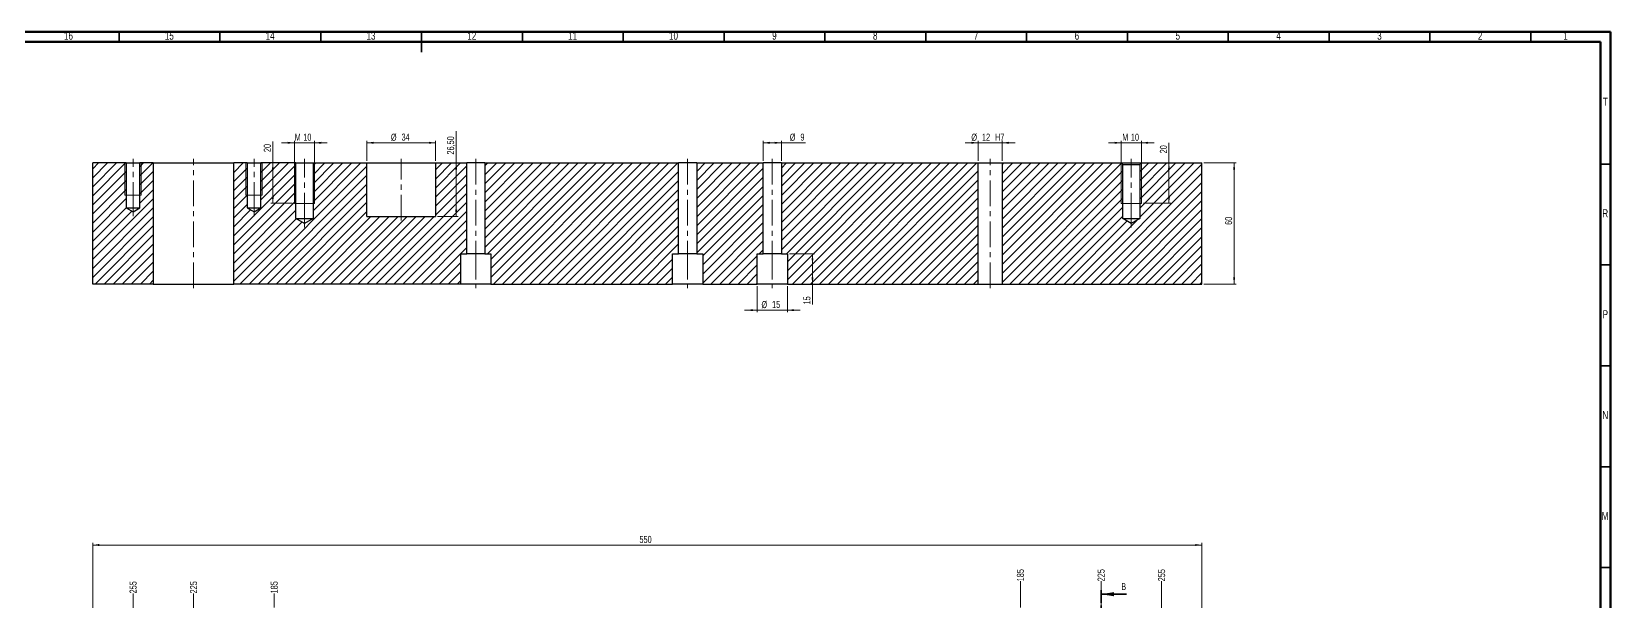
# Model space of a CAD drawing. Header units: millimetres. Extents: x 5 to 1184, y 5 to 836.
# Drawn here: x 401 to 1184, y 554 to 836 of the extents above; entities that cross this region are included whole.
import ezdxf

# ---------------------------------------------------------------- set-up
doc = ezdxf.new("R2010")
doc.units = ezdxf.units.MM
doc.linetypes.add('CENTER', pattern=[10.16, 6.35, -1.27, 1.27, -1.27])
doc.linetypes.add('CENTERX2', pattern=[20.32, 12.7, -2.54, 2.54, -2.54])
doc.styles.add('SLDTEXTSTYLE0', font='TXT', dxfattribs={"width": 0.75})
doc.dimstyles.new('SLDDIMSTYLE1', dxfattribs={"dimtxt": 3.5, "dimasz": 3.302, "dimexe": 0, "dimexo": 0.0625, "dimgap": 0.875, "dimtad": 0, "dimtih": 1, "dimtoh": 1, "dimrnd": 1e-09, "dimzin": 12, "dimdsep": 46, "dimtxsty": 'SLDTEXTSTYLE0', "dimblk1": 'NONE', "dimblk2": 'NONE', "dimsah": 1, "dimcen": 0.09, "dimadec": 0, "dimazin": 3, "dimtfac": 1, "dimtofl": 0, "dimtmove": 0, "dimatfit": 3, "dimldrblk": 'NONE', "dimfxl": 1, "dimfrac": 2, "dimtolj": 1, "dimtzin": 12, "dimarcsym": 0})
doc.dimstyles.new('SLDDIMSTYLE2', dxfattribs={"dimtxt": 3.5, "dimasz": 3.302, "dimexe": 0, "dimexo": 0.0625, "dimgap": 0.875, "dimtad": 1, "dimrnd": 1e-09, "dimzin": 12, "dimdsep": 46, "dimtxsty": 'SLDTEXTSTYLE0', "dimsah": 1, "dimcen": 0.09, "dimadec": 0, "dimazin": 3, "dimtfac": 1, "dimtofl": 0, "dimtmove": 0, "dimatfit": 3, "dimfxl": 1, "dimfrac": 2, "dimtolj": 1, "dimtzin": 12, "dimarcsym": 0})
doc.dimstyles.new('SLDDIMSTYLE3', dxfattribs={"dimtxt": 3.5, "dimasz": 3.302, "dimexe": 0, "dimexo": 0.0625, "dimgap": 0.875, "dimtad": 1, "dimrnd": 1e-09, "dimzin": 12, "dimdsep": 46, "dimtxsty": 'SLDTEXTSTYLE0', "dimsah": 1, "dimcen": 0.09, "dimadec": 0, "dimazin": 3, "dimtfac": 1, "dimtmove": 0, "dimatfit": 0, "dimfxl": 1, "dimfrac": 2, "dimtolj": 1, "dimtzin": 12, "dimarcsym": 0})

# ---------------------------------------------------------------- blocks, each defined once
blk = doc.blocks.new('_D_12')
at = {"color": 7, "linetype": 'Continuous', "lineweight": 18}
blk.add_line((521.42, 550.68), (521.42, 557.68), dxfattribs=at)
at = {"color": 7, "linetype": 'Continuous', "lineweight": 18, "insert": (519.69, 557.68), "char_height": 3.5, "attachment_point": 1, "rotation": 90, "style": 'SLDTEXTSTYLE0'}
blk.add_mtext('185', dxfattribs=at)
blk = doc.blocks.new('_None')
blk = doc.blocks.new('_D_16')
at = {"color": 7, "linetype": 'Continuous', "lineweight": 18}
blk.add_line((481.42, 511.18), (481.42, 557.68), dxfattribs=at)
at = {"color": 7, "linetype": 'Continuous', "lineweight": 18, "insert": (479.69, 557.68), "char_height": 3.5, "attachment_point": 1, "rotation": 90, "style": 'SLDTEXTSTYLE0'}
blk.add_mtext('225', dxfattribs=at)
blk = doc.blocks.new('_D_19')
at = {"color": 7, "linetype": 'Continuous', "lineweight": 18}
blk.add_line((451.42, 541.18), (451.42, 557.68), dxfattribs=at)
at = {"color": 7, "linetype": 'Continuous', "lineweight": 18, "insert": (449.69, 557.68), "char_height": 3.5, "attachment_point": 1, "rotation": 90, "style": 'SLDTEXTSTYLE0'}
blk.add_mtext('255', dxfattribs=at)
blk = doc.blocks.new('_D_31')
at = {"color": 7, "linetype": 'Continuous', "lineweight": 18}
blk.add_line((891.42, 550.68), (891.42, 563.68), dxfattribs=at)
at = {"color": 7, "linetype": 'Continuous', "lineweight": 18, "insert": (889.69, 563.68), "char_height": 3.5, "attachment_point": 1, "rotation": 90, "style": 'SLDTEXTSTYLE0'}
blk.add_mtext('185', dxfattribs=at)
blk = doc.blocks.new('_D_34')
at = {"color": 7, "linetype": 'Continuous', "lineweight": 18}
blk.add_line((931.42, 511.18), (931.42, 563.68), dxfattribs=at)
at = {"color": 7, "linetype": 'Continuous', "lineweight": 18, "insert": (929.69, 563.68), "char_height": 3.5, "attachment_point": 1, "rotation": 90, "style": 'SLDTEXTSTYLE0'}
blk.add_mtext('225', dxfattribs=at)
blk = doc.blocks.new('_D_37')
at = {"color": 7, "linetype": 'Continuous', "lineweight": 18}
blk.add_line((961.42, 541.18), (961.42, 563.68), dxfattribs=at)
at = {"color": 7, "linetype": 'Continuous', "lineweight": 18, "insert": (959.69, 563.68), "char_height": 3.5, "attachment_point": 1, "rotation": 90, "style": 'SLDTEXTSTYLE0'}
blk.add_mtext('255', dxfattribs=at)
blk = doc.blocks.new('_D_78')
at = {"color": 7, "linetype": 'Continuous', "lineweight": 18}
for p, q in [((431.42, 548.68), (431.42, 582.68)), ((431.42, 581.68), (981.42, 581.68)), ((981.42, 548.68), (981.42, 582.68))]:
    blk.add_line(p, q, dxfattribs=at)
for points in [[(431.42, 581.68), (434.72, 581.17), (434.72, 582.19)], [(981.42, 581.68), (978.12, 582.19), (978.12, 581.17)]]:
    blk.add_solid(points, dxfattribs=at)
at = {"color": 7, "linetype": 'Continuous', "lineweight": 18, "insert": (702.54, 586.19), "char_height": 3.5, "attachment_point": 1, "style": 'SLDTEXTSTYLE0'}
blk.add_mtext('550', dxfattribs=at)
blk = doc.blocks.new('_D_80')
at = {"color": 7, "linetype": 'Continuous', "lineweight": 18}
for p, q in [((941.42, 781.01), (935.07, 781.01)), ((941.42, 752.01), (941.42, 782.01)), ((941.42, 781.01), (951.42, 781.01)), ((951.42, 752.01), (951.42, 782.01)), ((951.42, 781.01), (957.77, 781.01))]:
    blk.add_line(p, q, dxfattribs=at)
for points in [[(941.42, 781.01), (938.12, 781.51), (938.12, 780.5)], [(951.42, 781.01), (954.72, 780.5), (954.72, 781.51)]]:
    blk.add_solid(points, dxfattribs=at)
at = {"color": 7, "linetype": 'Continuous', "lineweight": 18, "char_height": 3.5, "attachment_point": 1, "style": 'SLDTEXTSTYLE0'}
for s, insert in [('M', (941.93, 785.52)), ('10', (946.22, 785.52))]:
    blk.add_mtext(s, dxfattribs=dict(at, insert=insert))
blk = doc.blocks.new('_D_81')
at = {"color": 7, "linetype": 'Continuous', "lineweight": 18}
for p, q in [((965.11, 771.01), (965.11, 780.96)), ((952.42, 771.01), (966.11, 771.01)), ((965.11, 771.01), (965.11, 751.01)), ((952.42, 751.01), (966.11, 751.01))]:
    blk.add_line(p, q, dxfattribs=at)
for points in [[(965.11, 771.01), (964.6, 767.7), (965.62, 767.7)], [(965.11, 751.01), (965.62, 754.31), (964.6, 754.31)]]:
    blk.add_solid(points, dxfattribs=at)
at = {"color": 7, "linetype": 'Continuous', "lineweight": 18, "insert": (960.6, 775.79), "char_height": 3.5, "attachment_point": 1, "rotation": 90, "style": 'SLDTEXTSTYLE0'}
blk.add_mtext('20', dxfattribs=at)
blk = doc.blocks.new('_D_82')
at = {"color": 7, "linetype": 'Continuous', "lineweight": 18}
for p, q in [((870.42, 781.01), (864.07, 781.01)), ((870.42, 772.01), (870.42, 782.01)), ((882.42, 781.01), (870.42, 781.01)), ((882.42, 772.01), (882.42, 782.01)), ((882.42, 781.01), (888.77, 781.01))]:
    blk.add_line(p, q, dxfattribs=at)
for points in [[(870.42, 781.01), (867.12, 781.51), (867.12, 780.5)], [(882.42, 781.01), (885.72, 780.5), (885.72, 781.51)]]:
    blk.add_solid(points, dxfattribs=at)
at = {"color": 7, "linetype": 'Continuous', "lineweight": 18, "char_height": 3.5, "attachment_point": 1, "style": 'SLDTEXTSTYLE0'}
for s, insert in [('%%c', (867.11, 785.52)), ('12', (872.38, 785.57)), ('H7', (878.87, 785.57))]:
    blk.add_mtext(s, dxfattribs=dict(at, insert=insert))
blk = doc.blocks.new('_D_83')
at = {"color": 7, "linetype": 'Continuous', "lineweight": 18}
for p, q in [((760.92, 710.01), (760.92, 697.06)), ((775.92, 710.01), (775.92, 697.06)), ((760.92, 698.06), (754.57, 698.06)), ((775.92, 698.06), (760.92, 698.06)), ((775.92, 698.06), (782.27, 698.06))]:
    blk.add_line(p, q, dxfattribs=at)
for points in [[(760.92, 698.06), (757.62, 698.57), (757.62, 697.55)], [(775.92, 698.06), (779.22, 697.55), (779.22, 698.57)]]:
    blk.add_solid(points, dxfattribs=at)
at = {"color": 7, "linetype": 'Continuous', "lineweight": 18, "char_height": 3.5, "attachment_point": 1, "style": 'SLDTEXTSTYLE0'}
for s, insert in [('%%c', (763.03, 702.57)), ('15', (768.31, 702.63))]:
    blk.add_mtext(s, dxfattribs=dict(at, insert=insert))
blk = doc.blocks.new('_D_84')
at = {"color": 7, "linetype": 'Continuous', "lineweight": 18}
for p, q in [((776.92, 726.01), (789.34, 726.01)), ((788.34, 711.01), (788.34, 726.01)), ((788.34, 711.01), (788.34, 700.9))]:
    blk.add_line(p, q, dxfattribs=at)
for points in [[(788.34, 726.01), (787.83, 722.7), (788.85, 722.7)], [(788.34, 711.01), (788.85, 714.31), (787.83, 714.31)]]:
    blk.add_solid(points, dxfattribs=at)
at = {"color": 7, "linetype": 'Continuous', "lineweight": 18, "insert": (783.83, 700.9), "char_height": 3.5, "attachment_point": 1, "rotation": 90, "style": 'SLDTEXTSTYLE0'}
blk.add_mtext('15', dxfattribs=at)
blk = doc.blocks.new('_D_85')
at = {"color": 7, "linetype": 'Continuous', "lineweight": 18}
for p, q in [((763.92, 772.01), (763.92, 782.01)), ((772.92, 781.01), (763.92, 781.01)), ((772.92, 772.01), (772.92, 782.01)), ((772.92, 781.01), (784.95, 781.01))]:
    blk.add_line(p, q, dxfattribs=at)
for points in [[(763.92, 781.01), (767.22, 780.5), (767.22, 781.51)], [(772.92, 781.01), (769.62, 781.51), (769.62, 780.5)]]:
    blk.add_solid(points, dxfattribs=at)
at = {"color": 7, "linetype": 'Continuous', "lineweight": 18, "char_height": 3.5, "attachment_point": 1, "style": 'SLDTEXTSTYLE0'}
for s, insert in [('%%c', (777.08, 785.52)), ('9', (782.36, 785.57))]:
    blk.add_mtext(s, dxfattribs=dict(at, insert=insert))
blk = doc.blocks.new('_D_86')
at = {"color": 7, "linetype": 'Continuous', "lineweight": 18}
for p, q in [((567.42, 772.01), (567.42, 782.01)), ((567.42, 781.01), (601.42, 781.01)), ((601.42, 772.01), (601.42, 782.01))]:
    blk.add_line(p, q, dxfattribs=at)
for points in [[(567.42, 781.01), (570.72, 780.5), (570.72, 781.51)], [(601.42, 781.01), (598.12, 781.51), (598.12, 780.5)]]:
    blk.add_solid(points, dxfattribs=at)
at = {"color": 7, "linetype": 'Continuous', "lineweight": 18, "char_height": 3.5, "attachment_point": 1, "style": 'SLDTEXTSTYLE0'}
for s, insert in [('%%c', (579.29, 785.52)), ('34', (584.57, 785.57))]:
    blk.add_mtext(s, dxfattribs=dict(at, insert=insert))
blk = doc.blocks.new('_D_87')
at = {"color": 7, "linetype": 'Continuous', "lineweight": 18}
for p, q in [((611.65, 771.01), (611.65, 786.83)), ((611.65, 771.01), (611.65, 744.51)), ((602.42, 744.51), (612.65, 744.51))]:
    blk.add_line(p, q, dxfattribs=at)
for points in [[(611.65, 771.01), (611.15, 767.7), (612.16, 767.7)], [(611.65, 744.51), (612.16, 747.81), (611.15, 747.81)]]:
    blk.add_solid(points, dxfattribs=at)
at = {"color": 7, "linetype": 'Continuous', "lineweight": 18, "insert": (607.14, 775.19), "char_height": 3.5, "attachment_point": 1, "rotation": 90, "style": 'SLDTEXTSTYLE0'}
blk.add_mtext('26,50', dxfattribs=at)
blk = doc.blocks.new('_D_88')
at = {"color": 7, "linetype": 'Continuous', "lineweight": 18}
for p, q in [((531.42, 781.01), (525.07, 781.01)), ((531.42, 752.01), (531.42, 782.01)), ((531.42, 781.01), (541.42, 781.01)), ((541.42, 752.01), (541.42, 782.01)), ((541.42, 781.01), (547.77, 781.01))]:
    blk.add_line(p, q, dxfattribs=at)
for points in [[(531.42, 781.01), (528.12, 781.51), (528.12, 780.5)], [(541.42, 781.01), (544.72, 780.5), (544.72, 781.51)]]:
    blk.add_solid(points, dxfattribs=at)
at = {"color": 7, "linetype": 'Continuous', "lineweight": 18, "char_height": 3.5, "attachment_point": 1, "style": 'SLDTEXTSTYLE0'}
for s, insert in [('M', (531.57, 785.52)), ('10', (535.86, 785.52))]:
    blk.add_mtext(s, dxfattribs=dict(at, insert=insert))
blk = doc.blocks.new('_D_89')
at = {"color": 7, "linetype": 'Continuous', "lineweight": 18}
for p, q in [((520.75, 771.01), (520.75, 781.59)), ((530.42, 771.01), (519.75, 771.01)), ((520.75, 771.01), (520.75, 751.01)), ((530.42, 751.01), (519.75, 751.01))]:
    blk.add_line(p, q, dxfattribs=at)
for points in [[(520.75, 771.01), (520.24, 767.7), (521.26, 767.7)], [(520.75, 751.01), (521.26, 754.31), (520.24, 754.31)]]:
    blk.add_solid(points, dxfattribs=at)
at = {"color": 7, "linetype": 'Continuous', "lineweight": 18, "insert": (516.24, 776.41), "char_height": 3.5, "attachment_point": 1, "rotation": 90, "style": 'SLDTEXTSTYLE0'}
blk.add_mtext('20', dxfattribs=at)
blk = doc.blocks.new('_D_90')
at = {"color": 7, "linetype": 'Continuous', "lineweight": 18}
for p, q in [((982.42, 771.01), (998.42, 771.01)), ((997.42, 711.01), (997.42, 771.01)), ((982.42, 711.01), (998.42, 711.01))]:
    blk.add_line(p, q, dxfattribs=at)
for points in [[(997.42, 771.01), (996.91, 767.7), (997.93, 767.7)], [(997.42, 711.01), (997.93, 714.31), (996.91, 714.31)]]:
    blk.add_solid(points, dxfattribs=at)
at = {"color": 7, "linetype": 'Continuous', "lineweight": 18, "insert": (992.91, 740.33), "char_height": 3.5, "attachment_point": 1, "rotation": 90, "style": 'SLDTEXTSTYLE0'}
blk.add_mtext('60', dxfattribs=at)

msp = doc.modelspace()

# ---------------------------------------------------------------- hatches: boundary and pattern name
at = {"linetype": 'Continuous', "lineweight": 18}
h = msp.add_hatch(dxfattribs=at)
h.set_pattern_fill('ANSI31', style=0)
h.paths.add_polyline_path([(448.02, 748.757), (448.02, 771.007), (431.42, 771.007), (431.42, 711.007), (461.42, 711.007), (461.42, 771.007), (454.82, 771.007), (454.82, 748.757), (451.42, 746.714)], flags=0)
h = msp.add_hatch(dxfattribs=at)
h.set_pattern_fill('ANSI31', style=0)
h.paths.add_polyline_path([(501.42, 711.007), (613.92, 711.007), (613.92, 726.007), (616.92, 726.007), (616.92, 771.007), (601.42, 771.007), (601.42, 744.507), (567.42, 744.507), (567.42, 771.007), (540.67, 771.007), (540.67, 743.507), (536.42, 740.953), (532.17, 743.507), (532.17, 771.007), (514.82, 771.007), (514.82, 748.757), (511.42, 746.714), (508.02, 748.757), (508.02, 771.007), (501.42, 771.007)], flags=0)
h = msp.add_hatch(dxfattribs=at)
h.set_pattern_fill('ANSI31', style=0)
h.paths.add_polyline_path([(718.92, 726.007), (721.92, 726.007), (721.92, 771.007), (625.92, 771.007), (625.92, 726.007), (628.92, 726.007), (628.92, 711.007), (718.92, 711.007)], flags=0)
h = msp.add_hatch(dxfattribs=at)
h.set_pattern_fill('ANSI31', style=0)
h.paths.add_polyline_path([(760.92, 726.007), (763.92, 726.007), (763.92, 771.007), (730.92, 771.007), (730.92, 726.007), (733.92, 726.007), (733.92, 711.007), (760.92, 711.007)], flags=0)
h = msp.add_hatch(dxfattribs=at)
h.set_pattern_fill('ANSI31', style=0)
h.paths.add_polyline_path([(870.42, 771.007), (772.92, 771.007), (772.92, 726.007), (775.92, 726.007), (775.92, 711.007), (870.42, 711.007)], flags=0)
h = msp.add_hatch(dxfattribs=at)
h.set_pattern_fill('ANSI31', style=0)
h.paths.add_polyline_path([(941.395, 771.007), (882.42, 771.007), (882.42, 711.007), (981.42, 711.007), (981.42, 771.007), (951.445, 771.007), (950.67, 770.232), (950.67, 743.507), (946.42, 740.953), (942.17, 743.507), (942.17, 770.232)], flags=0)

# ---------------------------------------------------------------- linework, layer by layer
at = {"color": 7, "linetype": 'Continuous', "lineweight": 70}
for p, q in [((5, 836), (1184, 836)), ((10, 831), (1179, 831)), ((1179, 831), (1179, 10)), ((1184, 836), (1184, 5))]:
    msp.add_line(p, q, dxfattribs=at)
at = {"color": 7, "linetype": 'Continuous', "lineweight": 35}
for p, q in [((444.5, 831), (444.5, 836)), ((494.5, 831), (494.5, 836)), ((544.5, 831), (544.5, 836)), ((594.5, 836.001), (594.5, 825.999)), ((594.5, 831), (594.5, 836)), ((644.5, 831), (644.5, 836)), ((694.5, 831), (694.5, 836)), ((744.5, 831), (744.5, 836)), ((794.5, 831), (794.5, 836)), ((844.5, 831), (844.5, 836)), ((894.5, 831), (894.5, 836)), ((944.5, 831), (944.5, 836)), ((994.5, 831), (994.5, 836)), ((1044.5, 831), (1044.5, 836)), ((1094.5, 831), (1094.5, 836)), ((1144.5, 831), (1144.5, 836)), ((1179, 770.5), (1184, 770.5)), ((1179, 720.5), (1184, 720.5)), ((1179, 670.5), (1184, 670.5)), ((1179, 620.5), (1184, 620.5)), ((1179, 570.5), (1184, 570.5)), ((944.12, 557.303), (931.42, 557.303))]:
    msp.add_line(p, q, dxfattribs=at)
at = {"color": 7, "linetype": 'Continuous', "lineweight": 25}
for p, q in [((448.02, 771.007), (431.42, 771.007)), ((431.42, 711.007), (431.42, 771.007)), ((448.02, 771.007), (448.02, 748.757)), ((448.02, 771.007), (454.82, 771.007)), ((454.82, 748.757), (454.82, 771.007)), ((461.42, 771.007), (454.82, 771.007)), ((461.42, 771.007), (461.42, 711.007)), ((461.42, 771.007), (501.42, 771.007)), ((501.42, 711.007), (501.42, 771.007)), ((508.02, 771.007), (501.42, 771.007)), ((508.02, 771.007), (508.02, 748.757)), ((508.02, 771.007), (514.82, 771.007)), ((514.82, 748.757), (514.82, 771.007)), ((532.17, 771.007), (514.82, 771.007)), ((532.17, 743.507), (532.17, 771.007)), ((532.17, 771.007), (540.67, 771.007)), ((540.67, 771.007), (540.67, 743.507)), ((540.67, 771.007), (567.42, 771.007)), ((567.42, 744.507), (567.42, 771.007)), ((567.42, 771.007), (601.42, 771.007)), ((601.42, 771.007), (601.42, 744.507)), ((601.42, 771.007), (616.92, 771.007)), ((616.92, 726.007), (616.92, 771.007)), ((625.92, 771.007), (616.92, 771.007)), ((625.92, 771.007), (625.92, 726.007)), ((625.92, 771.007), (721.92, 771.007)), ((721.92, 726.007), (721.92, 771.007)), ((730.92, 771.007), (721.92, 771.007)), ((730.92, 771.007), (730.92, 726.007)), ((730.92, 771.007), (763.92, 771.007)), ((763.92, 726.007), (763.92, 771.007)), ((772.92, 771.007), (763.92, 771.007)), ((772.92, 771.007), (772.92, 726.007)), ((772.92, 771.007), (870.42, 771.007)), ((870.42, 711.007), (870.42, 771.007)), ((870.42, 771.007), (882.42, 771.007)), ((882.42, 771.007), (882.42, 711.007)), ((882.42, 771.007), (941.395, 771.007)), ((942.17, 770.232), (941.395, 771.007)), ((941.395, 771.007), (951.445, 771.007)), ((942.17, 743.507), (942.17, 770.232)), ((942.17, 770.232), (950.67, 770.232)), ((951.445, 771.007), (950.67, 770.232)), ((950.67, 770.232), (950.67, 743.507)), ((951.445, 771.007), (981.42, 771.007)), ((981.42, 711.007), (981.42, 771.007)), ((448.02, 748.757), (451.42, 746.714)), ((448.02, 748.757), (454.82, 748.757)), ((451.42, 746.714), (454.82, 748.757)), ((508.02, 748.757), (511.42, 746.714)), ((508.02, 748.757), (514.82, 748.757)), ((511.42, 746.714), (514.82, 748.757)), ((567.42, 744.507), (601.42, 744.507)), ((536.42, 740.953), (532.17, 743.507)), ((532.17, 743.507), (540.67, 743.507)), ((540.67, 743.507), (536.42, 740.953)), ((946.42, 740.953), (942.17, 743.507)), ((942.17, 743.507), (950.67, 743.507)), ((950.67, 743.507), (946.42, 740.953)), ((613.92, 711.007), (613.92, 726.007)), ((613.92, 726.007), (616.92, 726.007)), ((625.92, 726.007), (616.92, 726.007)), ((625.92, 726.007), (628.92, 726.007)), ((628.92, 726.007), (628.92, 711.007)), ((718.92, 711.007), (718.92, 726.007)), ((718.92, 726.007), (721.92, 726.007)), ((730.92, 726.007), (721.92, 726.007)), ((730.92, 726.007), (733.92, 726.007)), ((733.92, 726.007), (733.92, 711.007)), ((760.92, 711.007), (760.92, 726.007)), ((760.92, 726.007), (763.92, 726.007)), ((772.92, 726.007), (763.92, 726.007)), ((772.92, 726.007), (775.92, 726.007)), ((775.92, 726.007), (775.92, 711.007)), ((461.42, 711.007), (431.42, 711.007)), ((461.42, 711.007), (501.42, 711.007)), ((613.92, 711.007), (501.42, 711.007)), ((628.92, 711.007), (613.92, 711.007)), ((628.92, 711.007), (718.92, 711.007)), ((733.92, 711.007), (718.92, 711.007)), ((733.92, 711.007), (760.92, 711.007)), ((775.92, 711.007), (760.92, 711.007)), ((775.92, 711.007), (870.42, 711.007)), ((870.42, 711.007), (882.42, 711.007)), ((882.42, 711.007), (981.42, 711.007))]:
    msp.add_line(p, q, dxfattribs=at)
at = {"color": 7, "linetype": 'Continuous', "lineweight": 18}
for p, q in [((447.42, 771.007), (447.42, 755.007)), ((455.42, 755.007), (455.42, 771.007)), ((507.42, 771.007), (507.42, 755.007)), ((515.42, 755.007), (515.42, 771.007)), ((531.42, 751.007), (531.42, 771.007)), ((541.42, 771.007), (541.42, 751.007)), ((941.42, 751.007), (941.42, 770.982)), ((951.42, 770.982), (951.42, 751.007)), ((447.42, 755.007), (448.02, 755.007)), ((448.02, 755.007), (454.82, 755.007)), ((454.82, 755.007), (455.42, 755.007)), ((507.42, 755.007), (508.02, 755.007)), ((508.019, 755.007), (514.82, 755.007)), ((514.82, 755.007), (515.42, 755.007)), ((532.17, 751.007), (531.42, 751.007)), ((532.169, 751.007), (540.67, 751.007)), ((541.42, 751.007), (540.67, 751.007)), ((942.17, 751.007), (941.42, 751.007)), ((942.17, 751.007), (950.67, 751.007)), ((951.42, 751.007), (950.67, 751.007))]:
    msp.add_line(p, q, dxfattribs=at)
at = {"color": 7, "linetype": 'CENTERX2', "lineweight": 18}
for p, q in [((451.42, 748.757), (451.42, 773.007)), ((481.42, 709.007), (481.42, 773.007)), ((511.42, 748.757), (511.42, 773.007)), ((536.42, 743.507), (536.42, 773.007)), ((584.42, 742.507), (584.42, 773.007)), ((621.42, 773.007), (621.42, 726.007)), ((726.42, 773.007), (726.42, 726.007)), ((768.42, 773.007), (768.42, 726.007)), ((876.42, 709.007), (876.42, 773.007)), ((946.42, 773.007), (946.42, 770.232)), ((946.42, 743.507), (946.42, 770.232)), ((451.42, 748.757), (451.42, 744.714)), ((511.42, 748.757), (511.42, 744.714)), ((536.42, 743.507), (536.42, 738.953)), ((946.42, 743.507), (946.42, 738.953)), ((621.42, 726.007), (621.42, 709.007)), ((726.42, 726.007), (726.42, 709.007)), ((768.42, 726.007), (768.42, 709.007))]:
    msp.add_line(p, q, dxfattribs=at)
at = {"color": 7, "linetype": 'CENTER', "lineweight": 35}
msp.add_line((931.42, 559.303), (931.42, 383.278), dxfattribs=at)
at = {"color": 7, "linetype": 'Continuous', "lineweight": 35}
msp.add_solid([(931.42, 557.303), (937.77, 556.287), (937.77, 558.319)], dxfattribs=at)

# ---------------------------------------------------------------- texts
at = {"color": 7, "linetype": 'Continuous', "lineweight": 0, "attachment_point": 2, "style": 'SLDTEXTSTYLE0'}
for s, insert, char_height in [('16', (419.42, 836.06), 3.9688), ('15', (469.42, 836.06), 3.9688), ('14', (519.42, 836.06), 3.9688), ('13', (569.42, 836.06), 3.9688), ('12', (619.42, 836.06), 3.9688), ('11', (669.42, 836.06), 3.9688), ('10', (719.42, 836.06), 3.9688), ('9', (769.46, 836.06), 3.969), ('8', (819.46, 836.06), 3.969), ('7', (869.46, 836.06), 3.969), ('6', (919.46, 836.06), 3.969), ('5', (969.46, 836.06), 3.969), ('4', (1019.46, 836.06), 3.969), ('3', (1069.46, 836.06), 3.969), ('2', (1119.46, 836.06), 3.969), ('1', (1161.71, 836.06), 3.969), ('T', (1181.488, 803.31), 3.969), ('R', (1181.444, 748.06), 3.969), ('P', (1181.485, 698.06), 3.969), ('N', (1181.464, 648.06), 3.969), ('M', (1181.362, 598.06), 3.969)]:
    msp.add_mtext(s, dxfattribs=dict(at, insert=insert, char_height=char_height))
at = {"color": 7, "linetype": 'Continuous', "insert": (941.437, 562.866), "char_height": 3.5, "attachment_point": 1, "style": 'SLDTEXTSTYLE0'}
msp.add_mtext('B', dxfattribs=at)

# ---------------------------------------------------------------- dimensions: what is measured, and where the dimension line sits
at = {"color": 7, "linetype": 'Continuous', "lineweight": 18}
for base, p1, p2, text, dimstyle, picture, middle in [((541.42, 781.007), (531.42, 751.007), (541.42, 751.007), 'M10<>', 'SLDDIMSTYLE3', '_D_88', (536.302, 781.007)), ((601.42, 781.007), (567.42, 771.007), (601.42, 771.007), '%%c<>', 'SLDDIMSTYLE2', '_D_86', (584.514, 781.007)), ((763.92, 781.007), (772.92, 771.007), (763.92, 771.007), '%%c<>', 'SLDDIMSTYLE2', '_D_85', (781.013, 781.007)), ((870.42, 781.007), (882.42, 771.007), (870.42, 771.007), '%%c<> H7', 'SLDDIMSTYLE3', '_D_82', (875.865, 781.007)), ((951.42, 781.007), (941.42, 751.007), (951.42, 751.007), 'M10<>', 'SLDDIMSTYLE3', '_D_80', (946.661, 781.007)), ((760.92, 698.06), (775.92, 711.007), (760.92, 711.007), '%%c<>', 'SLDDIMSTYLE3', '_D_83', (768.257, 698.06))]:
    dim = msp.add_linear_dim(base=base, p1=p1, p2=p2, text=text, dimstyle=dimstyle, dxfattribs=at)
    dim.commit()
    dim.dimension.update_dxf_attribs({"geometry": picture, "text_midpoint": middle, "dimtype": 160})
for base, p1, p2, picture, middle in [((611.655, 744.507), (616.92, 771.007), (601.42, 744.507), '_D_87', (611.655, 781.007)), ((520.747, 751.007), (531.42, 771.007), (531.42, 751.007), '_D_89', (520.747, 779.001)), ((965.111, 751.007), (951.42, 771.007), (951.42, 751.007), '_D_81', (965.111, 778.379)), ((997.42, 771.007), (981.42, 711.007), (981.42, 771.007), '_D_90', (997.42, 742.916)), ((788.341, 726.007), (981.42, 711.007), (775.92, 726.007), '_D_84', (788.341, 703.488))]:
    dim = msp.add_linear_dim(base=base, p1=p1, p2=p2, angle=90, dimstyle='SLDDIMSTYLE2', dxfattribs=at)
    dim.commit()
    dim.dimension.update_dxf_attribs({"geometry": picture, "text_midpoint": middle, "dimtype": 160})
dim = msp.add_linear_dim(base=(981.42, 581.677), p1=(431.42, 547.677), p2=(981.42, 547.677), dimstyle='SLDDIMSTYLE2', dxfattribs=at)
dim.commit()
dim.dimension.update_dxf_attribs({"geometry": '_D_78', "text_midpoint": (706.42, 581.677), "dimtype": 160})
for feature_location, offset, picture, middle in [((891.42, 549.677), (0, 14), '_D_31', (891.42, 567.556)), ((931.42, 510.177), (0, 53.5), '_D_34', (931.42, 567.556)), ((961.42, 540.177), (0, 23.5), '_D_37', (961.42, 567.556)), ((451.42, 540.177), (0, 17.5), '_D_19', (451.42, 561.556)), ((481.42, 510.177), (0, 47.5), '_D_16', (481.42, 561.556)), ((521.42, 549.677), (0, 8), '_D_12', (521.42, 561.556))]:
    dim = msp.add_ordinate_dim(feature_location=feature_location, offset=offset, dtype=1, origin=(706.42, 175.177), dimstyle='SLDDIMSTYLE1', dxfattribs=at)
    dim.commit()
    dim.dimension.update_dxf_attribs({"geometry": picture, "text_midpoint": middle})

doc.saveas('drawing.dxf')
